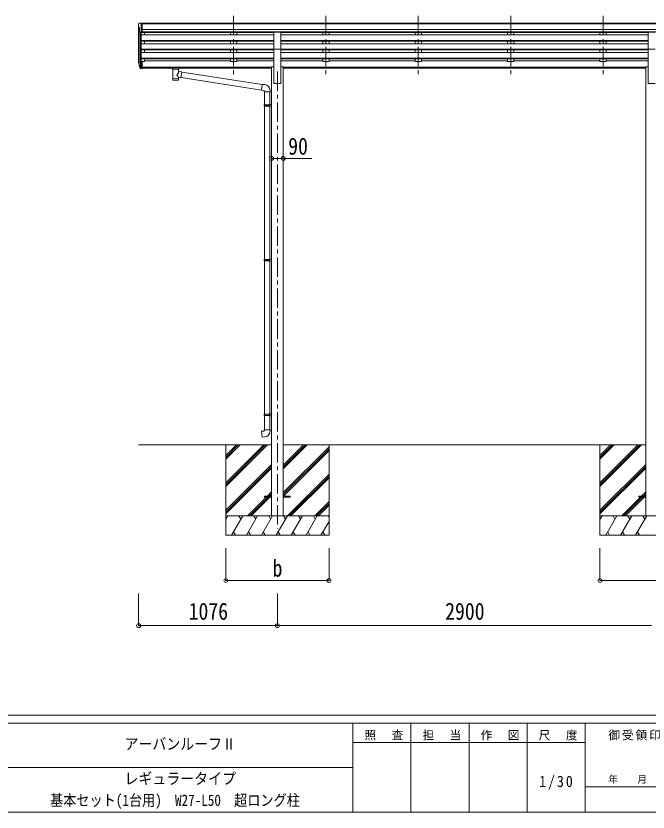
# Model space of a CAD drawing. Units: millimetres at full size, sheet at 1:30; some dimension numbers follow another scale. Extents: x -8432 to 8432, y -5820 to 5820.
# Drawn here: x 89 to 4989, y -5820 to 349 of the extents above; entities that cross this region are included whole.
import ezdxf
from ezdxf.enums import TextEntityAlignment as Align

# ---------------------------------------------------------------- set-up
doc = ezdxf.new("R2010")
doc.units = ezdxf.units.MM
doc.header["$LTSCALE"] = 30
doc.header["$PDMODE"] = 32
doc.header["$PDSIZE"] = 30
doc.linetypes.add('CHAIN1', pattern=[8, 5, -1, 1, -1])
for name, color, linetype, lineweight in [('0-0_0', 7, 'Continuous', 9), ('0-1_本体', 5, 'CHAIN1', 9), ('0-3_ELV2', 4, 'Continuous', 9), ('0-6_OTH_LINE', 6, 'Continuous', 9), ('0-9_OUTLINE', 7, 'Continuous', 9), ('F-0_240', 7, 'Continuous', 9)]:
    doc.layers.add(name, color=color, linetype=linetype, lineweight=lineweight)
doc.styles.add('ＭＳ ゴシック', font='')
doc.styles.get('ＭＳ ゴシック').set_extended_font_data('MS Gothic')

msp = doc.modelspace()

# ---------------------------------------------------------------- linework, layer by layer
at = {"layer": '0-0_0'}
for p, q in [((1040.31, -2975.55), (2071.11, -2975.55)), ((1716.31, -2975.55), (1716.31, -3675.55)), ((1716.31, -3269.72), (2010.49, -2975.55)), ((1716.31, -3283.87), (2024.63, -2975.55)), ((1716.31, -3298.01), (2038.77, -2975.55)), ((1716.31, -3085.88), (1826.64, -2975.55)), ((1716.31, -3071.74), (1812.5, -2975.55)), ((1716.31, -3057.59), (1798.35, -2975.55)), ((2161.51, -2975.55), (4971.11, -2975.55)), ((2161.51, -3161.18), (2347.14, -2975.55)), ((2161.51, -3147.03), (2333, -2975.55)), ((2161.51, -3132.89), (2318.85, -2975.55)), ((2161.51, -3345.02), (2516.31, -2990.23)), ((2161.51, -3359.16), (2516.31, -3004.37)), ((2163.77, -3371.05), (2516.31, -3018.51)), ((2516.31, -2975.55), (2516.31, -3675.55)), ((4616.31, -2975.55), (4616.31, -3675.55)), ((4616.31, -3269.72), (4910.49, -2975.55)), ((4616.31, -3283.87), (4924.63, -2975.55)), ((4616.31, -3298.01), (4938.77, -2975.55)), ((4616.31, -3085.88), (4726.64, -2975.55)), ((4616.31, -3071.74), (4712.5, -2975.55)), ((4616.31, -3057.59), (4698.35, -2975.55)), ((1716.31, -3481.85), (2071.11, -3127.06)), ((1716.31, -3496), (2071.11, -3141.2)), ((4616.31, -3481.85), (4971.11, -3127.06)), ((4616.31, -3496), (4971.11, -3141.2)), ((1716.31, -3510.14), (2071.11, -3155.34)), ((2193.11, -3525.55), (2516.31, -3202.36)), ((4616.31, -3510.14), (4971.11, -3155.34)), ((2207.26, -3525.55), (2516.31, -3216.5)), ((2221.4, -3525.55), (2516.31, -3230.64)), ((1884.75, -3525.55), (2030.25, -3380.05)), ((1898.89, -3525.55), (2044.39, -3380.05)), ((1913.03, -3525.55), (2058.53, -3380.05)), ((2039.25, -3371.05), (2071.11, -3339.19)), ((2053.39, -3371.05), (2071.11, -3353.33)), ((2067.53, -3371.05), (2071.11, -3367.47)), ((4784.75, -3525.55), (4930.25, -3380.05)), ((4798.89, -3525.55), (4944.39, -3380.05)), ((4813.03, -3525.55), (4958.53, -3380.05)), ((4939.25, -3371.05), (4971.11, -3339.19)), ((4953.39, -3371.05), (4971.11, -3353.33)), ((4967.53, -3371.05), (4971.11, -3367.47)), ((2405.25, -3525.55), (2516.31, -3414.49)), ((2419.39, -3525.55), (2516.31, -3428.63)), ((2433.53, -3525.55), (2516.31, -3442.77)), ((2516.31, -3525.55), (1716.31, -3525.55)), ((1716.31, -3553.05), (1732.19, -3525.55)), ((1761.05, -3675.55), (1847.65, -3525.55)), ((1832.65, -3551.53), (1817.65, -3525.55)), ((1876.52, -3675.55), (1963.13, -3525.55)), ((1948.12, -3551.53), (1933.12, -3525.55)), ((1991.99, -3675.55), (2078.59, -3525.55)), ((2063.59, -3551.53), (2048.59, -3525.55)), ((2107.46, -3675.55), (2194.07, -3525.55)), ((2179.06, -3551.53), (2164.06, -3525.54)), ((2222.93, -3675.55), (2309.54, -3525.55)), ((2294.53, -3551.53), (2279.53, -3525.55)), ((2338.4, -3675.55), (2425.01, -3525.55)), ((2395.01, -3525.55), (2410.01, -3551.53)), ((2453.87, -3675.55), (2516.31, -3567.41)), ((2510.47, -3525.55), (2516.31, -3535.65)), ((5416.31, -3525.55), (4616.31, -3525.55)), ((4616.31, -3553.05), (4632.19, -3525.55)), ((4661.05, -3675.55), (4747.65, -3525.55)), ((4732.65, -3551.53), (4717.65, -3525.55)), ((4776.52, -3675.55), (4863.13, -3525.55)), ((4848.12, -3551.53), (4833.12, -3525.55)), ((4891.99, -3675.55), (4978.59, -3525.55)), ((4963.59, -3551.53), (4948.59, -3525.55)), ((1716.31, -3675.55), (2516.31, -3675.55)), ((1776.05, -3649.57), (1791.05, -3675.55)), ((1891.52, -3649.57), (1906.52, -3675.55)), ((2006.99, -3649.57), (2021.99, -3675.55)), ((2122.46, -3649.57), (2137.46, -3675.55)), ((2237.93, -3649.57), (2252.93, -3675.55)), ((2353.4, -3649.57), (2368.4, -3675.55)), ((2468.87, -3649.57), (2483.87, -3675.55)), ((4616.31, -3675.55), (5416.31, -3675.55)), ((4676.05, -3649.57), (4691.05, -3675.55)), ((4791.52, -3649.57), (4806.52, -3675.55)), ((4906.99, -3649.57), (4921.99, -3675.55))]:
    msp.add_line(p, q, dxfattribs=at)
at = {"layer": '0-1_本体'}
for p, q in [((1776.31, 348.86), (1776.31, -128.66)), ((1776.31, 348.86), (1776.31, -128.66)), ((2492.31, 348.86), (2492.31, -128.66)), ((2492.31, 348.86), (2492.31, -128.66)), ((3208.31, 348.86), (3208.31, -128.66)), ((3208.31, 348.86), (3208.31, -128.66)), ((3924.31, 348.86), (3924.31, -128.66)), ((3924.31, 348.86), (3924.31, -128.66)), ((4640.31, 348.86), (4640.31, -128.66)), ((4640.31, 348.86), (4640.31, -128.66)), ((2116.31, -81.98), (2116.31, -3625.55))]:
    msp.add_line(p, q, dxfattribs=at)
at = {"layer": '0-3_ELV2'}
for p, q in [((1038.31, 283.74), (1038.31, 283.11)), ((1040.31, 262.54), (1040.31, -3.91)), ((1040.84, 261.93), (1046.16, 258.86)), ((1045.22, 292.54), (1041.15, 286.74)), ((1048.31, 293.11), (1045.97, 292.97)), ((1046.31, 258.6), (1046.31, 242.32)), ((1048.31, 293.11), (1066.81, 293.11)), ((1060.31, 220.13), (1060.31, 293.11)), ((1066.81, 293.11), (1076.81, 293.02)), ((1066.81, 221.13), (1066.81, 293.11)), ((6065.81, 291.51), (1066.81, 291.51)), ((6065.81, 286.29), (1066.81, 286.29)), ((1076.81, 291.51), (1076.81, 293.02)), ((1052.68, 221.94), (1043.68, 237.53)), ((1045.28, 234.76), (1045.28, -30.62)), ((1054.31, 220.6), (1054.3, -49.05)), ((1060.31, 220.13), (1055.1, 220.45)), ((1066.81, 221.13), (1060.31, 221.13)), ((1060.31, 220.13), (1060.31, -4.27)), ((1060.31, 201.21), (2088.81, 201.21)), ((6065.81, 242.76), (1066.81, 242.76)), ((6065.81, 224.91), (1066.81, 224.91)), ((2088.81, 221.66), (1066.81, 221.66)), ((1085.31, 221.66), (1085.31, 201.21)), ((1751.31, 221.66), (1751.31, 201.21)), ((1801.31, 221.66), (1801.31, 201.21)), ((2088.81, 90.68), (2088.81, 222.48)), ((2088.81, 222.48), (2143.81, 222.48)), ((2143.81, 90.68), (2143.81, 222.48)), ((4988.81, 221.66), (2143.81, 221.66)), ((4988.81, 201.21), (2143.81, 201.21)), ((2467.31, 221.66), (2467.31, 201.21)), ((2517.31, 221.66), (2517.31, 201.21)), ((3183.31, 221.66), (3183.31, 201.21)), ((3233.31, 221.66), (3233.31, 201.21)), ((3899.31, 221.66), (3899.31, 201.21)), ((3949.31, 221.66), (3949.31, 201.21)), ((4615.31, 221.66), (4615.31, 201.21)), ((4665.31, 221.66), (4665.31, 201.21)), ((4988.81, 90.68), (4988.81, 222.48)), ((4988.81, 222.48), (5043.81, 222.48)), ((1060.31, 159.33), (2088.81, 159.33)), ((1060.31, 157.83), (2088.81, 157.83)), ((1060.31, 153.52), (2088.81, 153.52)), ((1060.31, 132.71), (2088.81, 132.71)), ((1085.31, 153.52), (1085.31, 132.71)), ((1751.31, 153.52), (1751.31, 132.71)), ((1801.31, 153.52), (1801.31, 132.71)), ((4988.81, 159.33), (2143.81, 159.33)), ((4988.81, 157.83), (2143.81, 157.83)), ((4988.81, 153.52), (2143.81, 153.52)), ((4988.81, 132.71), (2143.81, 132.71)), ((2467.31, 153.52), (2467.31, 132.71)), ((2517.31, 153.52), (2517.31, 132.71)), ((3183.31, 153.52), (3183.31, 132.71)), ((3233.31, 153.52), (3233.31, 132.71)), ((3899.31, 153.52), (3899.31, 132.71)), ((3949.31, 153.52), (3949.31, 132.71)), ((4615.31, 153.52), (4615.31, 132.71)), ((4665.31, 153.52), (4665.31, 132.71)), ((1060.31, 90.84), (2088.81, 90.84)), ((1060.31, 89.34), (2088.81, 89.34)), ((1060.31, 85.02), (2088.81, 85.02)), ((1060.31, 64.22), (2088.81, 64.22)), ((1085.31, 64.22), (1085.31, 85.02)), ((1751.31, 85.02), (1751.31, 64.22)), ((1801.31, 85.02), (1801.31, 64.22)), ((2088.81, 90.68), (2088.81, -175.55)), ((2088.81, 90.68), (2143.81, 90.68)), ((4988.81, 90.84), (2143.81, 90.84)), ((2143.81, 90.68), (2143.81, -175.55)), ((4988.81, 89.34), (2143.81, 89.34)), ((4988.81, 85.02), (2143.81, 85.02)), ((4988.81, 64.22), (2143.81, 64.22)), ((2467.31, 85.02), (2467.31, 64.22)), ((2517.31, 85.02), (2517.31, 64.22)), ((3183.31, 85.02), (3183.31, 64.22)), ((3233.31, 85.02), (3233.31, 64.22)), ((3899.31, 85.02), (3899.31, 64.22)), ((3949.31, 85.02), (3949.31, 64.22)), ((4615.31, 85.02), (4615.31, 64.22)), ((4665.31, 85.02), (4665.31, 64.22)), ((4988.81, 90.68), (4988.81, -175.55)), ((4988.81, 90.68), (5043.81, 90.68)), ((1060.31, 22.34), (2088.81, 22.34)), ((1060.31, 20.85), (2088.81, 20.85)), ((1060.31, 16.53), (2088.81, 16.53)), ((1085.31, 16.53), (1085.31, -4.9)), ((1085.31, 0.04), (1751.31, 0.04)), ((1751.31, 16.53), (1751.31, -4.9)), ((1801.31, 16.53), (1801.31, -4.9)), ((1801.31, 0.04), (2088.81, 0.04)), ((4988.81, 22.34), (2143.81, 22.34)), ((4988.81, 20.85), (2143.81, 20.85)), ((4988.81, 16.53), (2143.81, 16.53)), ((2467.31, 0.04), (2143.81, 0.04)), ((2467.31, 16.53), (2467.31, -4.9)), ((2517.31, 16.53), (2517.31, -4.9)), ((3183.31, 0.04), (2517.31, 0.04)), ((3183.31, 16.53), (3183.31, -4.9)), ((3233.31, 16.53), (3233.31, -4.9)), ((3899.31, 0.04), (3233.31, 0.04)), ((3899.31, 16.53), (3899.31, -4.9)), ((3949.31, 16.53), (3949.31, -4.9)), ((4615.31, 0.04), (3949.31, 0.04)), ((4615.31, 16.53), (4615.31, -4.9)), ((4665.31, 16.53), (4665.31, -4.9)), ((4988.81, 0.04), (4665.31, 0.04)), ((1041.4, -18.46), (1045.28, -26.41)), ((1042, -17.08), (1045.28, -24.15)), ((1043.71, -29.74), (1044.05, -34.14)), ((1044.05, -34.14), (1052.86, -57.69)), ((1044.67, -33.58), (1052.86, -49.75)), ((1053.87, -48.62), (1046.12, -33.22)), ((1060.31, -49.3), (1055.17, -49.3)), ((1060.31, -51.11), (1055.46, -51.11)), ((1060.31, -59.04), (1055.46, -59.04)), ((1060.31, -4.27), (1060.31, -59.04)), ((1066.81, -4.27), (1060.31, -4.27)), ((1066.81, -44.4), (1060.31, -44.4)), ((1066.81, -49.28), (1060.31, -49.28)), ((1066.81, -58.3), (1060.31, -58.3)), ((1066.81, -4.27), (1066.81, -58.3)), ((1085.31, -4.9), (1066.81, -4.9)), ((1066.81, -46.97), (2071.11, -46.97)), ((1066.81, -48.37), (2071.11, -48.37)), ((1300.81, -56.06), (1066.81, -56.06)), ((2071.11, -56.06), (1354.81, -56.06)), ((1801.31, -4.9), (1751.31, -4.9)), ((2071.11, -46.55), (2071.11, -3525.55)), ((2071.11, -46.55), (2088.81, -46.55)), ((2161.51, -46.55), (2143.81, -46.55)), ((2161.51, -46.55), (2161.51, -3525.55)), ((4971.11, -46.97), (2161.51, -46.97)), ((4971.11, -48.37), (2161.51, -48.37)), ((4971.11, -56.06), (2161.51, -56.06)), ((2517.31, -4.9), (2467.31, -4.9)), ((3233.31, -4.9), (3183.31, -4.9)), ((3949.31, -4.9), (3899.31, -4.9)), ((4665.31, -4.9), (4615.31, -4.9)), ((4971.11, -46.55), (4971.11, -3525.55)), ((4971.11, -46.55), (4988.81, -46.55)), ((2088.81, -175.55), (2143.81, -175.55)), ((4988.81, -175.55), (5043.81, -175.55)), ((2016.31, -3371.05), (2016.31, -3380.05)), ((2016.31, -3371.05), (2071.11, -3371.05)), ((2016.31, -3380.05), (2071.11, -3380.05)), ((2161.51, -3371.05), (2216.31, -3371.05)), ((2161.51, -3380.05), (2216.31, -3380.05)), ((2216.31, -3371.05), (2216.31, -3380.05)), ((4916.31, -3371.05), (4916.31, -3380.05)), ((4916.31, -3371.05), (4971.11, -3371.05)), ((4916.31, -3380.05), (4971.11, -3380.05))]:
    msp.add_line(p, q, dxfattribs=at)
for centre, radius, start, end in [((1041.31, 283.74), 3, 93, 180), ((1240.31, 283.11), 202, 180, 184.94904), ((1045.21, 266.3), 6.18, 185.7035, 224.99897), ((1046.03, 291.97), 1, 93.5, 145), ((1046.01, 258.6), 0.3, 0, 60), ((1046.28, 239.03), 3, 94.7167, 210), ((1046.01, 242.32), 0.3, 274.7167, 0), ((1055.28, 223.44), 3, 210, 266.5), ((1069.49, -9.34), 29.53, 186.50806, 197.98144), ((1070.89, -7.59), 30.41, 187.1552, 198.19734)]:
    msp.add_arc(centre, radius, start, end, dxfattribs=at)
for centre, major_axis, ratio, start_param, end_param in [((1128.96, -9.78), (-89.06, 1.43), 0.57596, 6.1962358, 6.3678173), ((1128.17, -3.1), (87.93, 4.42), 0.541684, 3.0659337, 3.2228513), ((1045.02, -29.74), (1.3, 0), 0.90356, 1.3700892, 3.347195), ((1130.94, -13.54), (-89.07, 0), 0.90356, 0.2056023, 0.2515348), ((1130.23, -9.68), (-88.05, 0), 0.90356, 0.2662965, 0.3003836), ((1055.46, -48.4), (-3, 0), 0.90356, 0.5235988, 1.5707963), ((1055.46, -56.33), (3, 0), 0.90356, 3.6651914, 4.712389), ((1055.17, -47.95), (-1.5, 0), 0.90356, 0.5235988, 1.5707963)]:
    msp.add_ellipse(centre, major_axis=major_axis, ratio=ratio, start_param=start_param, end_param=end_param, dxfattribs=at)
at = {"layer": '0-6_OTH_LINE'}
for p, q in [((2071.11, -755.1), (2161.51, -755.1)), ((1716.31, -4025.55), (1716.31, -3775.57)), ((2516.31, -4025.55), (2516.31, -3775.57)), ((4616.31, -4025.55), (4616.31, -3775.57)), ((1716.31, -4025.55), (2516.31, -4025.55)), ((4616.31, -4025.55), (5416.31, -4025.55)), ((1040.31, -4375.55), (1040.31, -4125.55)), ((2116.31, -4375.55), (2116.31, -4125.55)), ((2116.31, -4375.55), (1040.31, -4375.55)), ((5016.31, -4375.55), (2116.31, -4375.55))]:
    msp.add_line(p, q, dxfattribs=at)
at = {"layer": '0-6_OTH_LINE', "lineweight": 18}
msp.add_line((2161.51, -755.1), (2383.45, -755.1), dxfattribs=at)
at = {"layer": '0-6_OTH_LINE'}
for p in [(2071.11, -755.1), (2161.51, -755.1), (1716.31, -4025.55), (2516.31, -4025.55), (4616.31, -4025.55), (1040.31, -4375.55), (2116.31, -4375.55)]:
    msp.add_point(p, dxfattribs=at)
at = {"layer": '0-9_OUTLINE'}
for p, q in [((1284.31, -49.15), (1284.31, -54.9)), ((1286.31, -48.48), (1369.31, -48.48)), ((1286.31, -50.66), (1369.31, -50.66)), ((1286.31, -55.57), (1300.81, -55.57)), ((1300.81, -61.21), (1300.81, -54.67)), ((1354.81, -61.21), (1354.81, -54.67)), ((1354.81, -55.57), (1369.31, -55.57)), ((1371.31, -49.15), (1371.31, -54.9)), ((1304.91, -62.13), (1304.89, -147.57)), ((1375.92, -84.78), (1350.7, -80.87)), ((1350.71, -80.88), (1350.71, -62.13)), ((1375.92, -84.78), (1368.9, -130.04)), ((1996.92, -183.19), (1375.61, -86.8)), ((1350.72, -147.57), (1350.7, -126.91)), ((1350.7, -127.22), (1368.9, -130.04)), ((1993.25, -225.12), (1369.17, -128.3)), ((2017.92, -183.15), (1997.08, -181.32)), ((2013, -238.89), (2059, -238.89)), ((2015.11, -238.89), (2015.11, -339.61)), ((2057.11, -238.89), (2057.11, -337.06)), ((2059, -238.89), (2059, -227.97)), ((2013.11, -341.61), (2014.11, -339.61)), ((2013.11, -341.61), (2057.11, -341.61)), ((2013.11, -341.61), (2013.11, -349.61)), ((2013.11, -349.61), (2057.11, -349.61)), ((2013.11, -349.61), (2014.11, -351.61)), ((2014.11, -339.61), (2057.11, -339.61)), ((2014.11, -351.61), (2057.11, -351.61)), ((2015.11, -351.61), (2015.11, -1537.8)), ((2052.63, -341.61), (2052.2, -339.61)), ((2055.11, -337.11), (2071.11, -336.64)), ((2055.11, -339.11), (2055.11, -337.11)), ((2055.11, -339.11), (2057.11, -339.11)), ((2055.11, -354.11), (2055.11, -352.11)), ((2055.11, -354.11), (2071.11, -354.58)), ((2057.11, -354.17), (2057.11, -1535.24)), ((2071.11, -336.64), (2071.11, -354.58)), ((2013.11, -1539.8), (2014.11, -1537.8)), ((2013.11, -1539.8), (2057.11, -1539.8)), ((2013.11, -1539.8), (2013.11, -1547.8)), ((2014.11, -1537.8), (2057.11, -1537.8)), ((2052.63, -1539.8), (2052.2, -1537.8)), ((2055.11, -1535.3), (2071.11, -1534.83)), ((2055.11, -1537.3), (2055.11, -1535.3)), ((2055.11, -1537.3), (2057.11, -1537.3)), ((2071.11, -1534.83), (2071.11, -1552.77)), ((2013.11, -1547.8), (2057.11, -1547.8)), ((2013.11, -1547.8), (2014.11, -1549.8)), ((2014.11, -1549.8), (2057.11, -1549.8)), ((2015.11, -1549.8), (2015.11, -2735.99)), ((2055.11, -1552.3), (2055.11, -1550.3)), ((2055.11, -1552.3), (2071.11, -1552.77)), ((2057.11, -1552.36), (2057.11, -2733.43)), ((2013.11, -2737.99), (2014.11, -2735.99)), ((2013.11, -2737.99), (2057.11, -2737.99)), ((2013.11, -2737.99), (2013.11, -2745.99)), ((2013.11, -2745.99), (2057.11, -2745.99)), ((2013.11, -2745.99), (2014.11, -2747.99)), ((2014.11, -2735.99), (2057.11, -2735.99)), ((2014.11, -2747.99), (2057.11, -2747.99)), ((2015.11, -2747.99), (2015.11, -2857.99)), ((2052.63, -2737.99), (2052.2, -2735.99)), ((2055.11, -2733.49), (2071.11, -2733.02)), ((2055.11, -2735.49), (2055.11, -2733.49)), ((2055.11, -2735.49), (2057.11, -2735.49)), ((2055.11, -2750.49), (2055.11, -2748.49)), ((2055.11, -2750.49), (2071.11, -2750.96)), ((2057.11, -2750.55), (2057.11, -2857.99)), ((2071.11, -2733.02), (2071.11, -2750.96)), ((2013.11, -2857.99), (2059.11, -2857.99)), ((2013.11, -2867.99), (2013.11, -2857.99)), ((2059.11, -2857.99), (2059.11, -2868.91))]:
    msp.add_line(p, q, dxfattribs=at)
for points in [[(1284.31, -49.15), (1284.34, -48.95), (1284.43, -48.81), (1284.52, -48.72), (1284.63, -48.66), (1284.75, -48.61), (1285.04, -48.55), (1285.53, -48.51), (1286.07, -48.49), (1286.31, -48.48)], [(1284.31, -54.9), (1284.34, -55.1), (1284.43, -55.24), (1284.52, -55.33), (1284.63, -55.39), (1284.75, -55.44), (1285.04, -55.5), (1285.53, -55.55), (1286.07, -55.57), (1286.31, -55.57)], [(1369.31, -48.48), (1369.66, -48.49), (1370.19, -48.51), (1370.64, -48.56), (1370.94, -48.64), (1371.11, -48.74), (1371.23, -48.88), (1371.3, -49.06), (1371.31, -49.15)], [(1369.31, -55.57), (1369.66, -55.56), (1370.19, -55.54), (1370.64, -55.49), (1370.94, -55.41), (1371.11, -55.31), (1371.23, -55.17), (1371.3, -54.99), (1371.31, -54.9)], [(1997.08, -181.32), (1993.07, -227.15), (2013, -228.89), (2013, -238.89)], [(2052.63, -341.61), (2052.63, -349.61), (2052.2, -351.61)], [(2055.11, -352.11), (2057.11, -352.11), (2057.11, -339.11)], [(2052.63, -1539.8), (2052.63, -1547.8), (2052.2, -1549.8)], [(2055.11, -1550.3), (2057.11, -1550.3), (2057.11, -1537.3)], [(2052.63, -2737.99), (2052.63, -2745.99), (2052.2, -2747.99)], [(2055.11, -2748.49), (2057.11, -2748.49), (2057.11, -2735.49)], [(2018.03, -2913.73), (1997.19, -2915.56), (1993.18, -2869.73), (2013.11, -2867.99)]]:
    msp.add_lwpolyline(points, dxfattribs=at)
for centre, start, end in [((2014, -227.97), 0, 85), ((2014.11, -2868.91), 275, 0)]:
    msp.add_arc(centre, 45, start, end, dxfattribs=at)
for centre, major_axis, ratio, start_param, end_param in [((1286.31, -50.88), (2, 0), 0.109601, 3.1415927, 4.712389), ((1327.81, -61.13), (27.06, 0), 0.069685, 3.1415927, 6.2831853), ((1327.81, -54.67), (27, 0), 0.070066, 6.2831853, 9.424778), ((1338.81, -58.65), (16, 0), 0.361356, 6.2636979, 6.2831853), ((1369.31, -50.88), (2, 0), 0.109601, 4.712389, 6.2831853), ((1327.8, -107.41), (-22.81, -26.62), 0.234429, 1.6855472, 3.1268519), ((1330.36, -104.77), (20.32, -22.25), 0.045535, 0.0389954, 1.3075346), ((1327.81, -147.57), (22.92, 0), 0.101955, 3.1415499, 6.2833984), ((1327.81, -135.13), (22.91, 0), 0.122865, 3.1415927, 6.2831853)]:
    msp.add_ellipse(centre, major_axis=major_axis, ratio=ratio, start_param=start_param, end_param=end_param, dxfattribs=at)
at = {"layer": 'F-0_240', "color": 5}
for p, q in [((-8432.06, -5070), (8007.94, -5070)), ((-8432.06, -5130), (5341.19, -5130)), ((2701.18, -5130), (2701.18, -5820)), ((3151.18, -5130), (3151.18, -5820)), ((3601.18, -5130), (3601.18, -5820)), ((4051.18, -5130), (4051.18, -5820)), ((4501.18, -5130), (4501.18, -5820)), ((2701.18, -5280), (4501.18, -5280)), ((-3448.82, -5475), (2701.18, -5475)), ((4501.18, -5625), (5341.19, -5625)), ((-8432.06, -5820), (8007.94, -5820))]:
    msp.add_line(p, q, dxfattribs=at)

# ---------------------------------------------------------------- texts
at = {"layer": '0-6_OTH_LINE', "color": 7, "style": 'ＭＳ ゴシック', "width": 0.85}
for s, p in [('90', (2200, -765.67)), ('b', (2078.81, -4035.55)), ('1076', (1428.31, -4369.55)), ('2900', (3416.31, -4369.55))]:
    msp.add_text(s, height=132, dxfattribs=at).set_placement(p, align=Align.BOTTOM_LEFT)
at = {"layer": 'F-0_240', "style": 'ＭＳ ゴシック'}
for s, width, p in [('アーバンルーフⅡ', 0.9, (931.18, -5362.5)), ('レギュラータイプ', 0.9, (931.18, -5630.88)), ('基本セット(1台用)\u3000W27-L50\u3000超ロング柱', 0.85, (353.68, -5798.5))]:
    msp.add_text(s, height=87.98, dxfattribs=dict(at, width=width)).set_placement(p, align=Align.BOTTOM_LEFT)
msp.add_text('年\u3000\u3000月\u3000\u3000日', height=54.99, dxfattribs=at).set_placement((4681.19, -5610), align=Align.BOTTOM_LEFT)
at = {"layer": 'F-0_240', "attachment_point": 7, "style": 'ＭＳ ゴシック'}
for s, insert, char_height in [('\\T1.17;照\u3000査', (2791.19, -5265), 65.98), ('\\T1.17;御受領印', (4681.18, -5265), 65.98), ('\\T1.17;担\u3000当', (3241.19, -5265), 65.98), ('\\T1.17;作\u3000図', (3691.18, -5265), 65.98), ('\\T1.17;尺\u3000度', (4141.19, -5265), 65.98), ('\\T1.28;\\W0.9;1/30', (4144.93, -5647.5), 87.98)]:
    msp.add_mtext(s, dxfattribs=dict(at, insert=insert, char_height=char_height))

doc.saveas('drawing.dxf')
